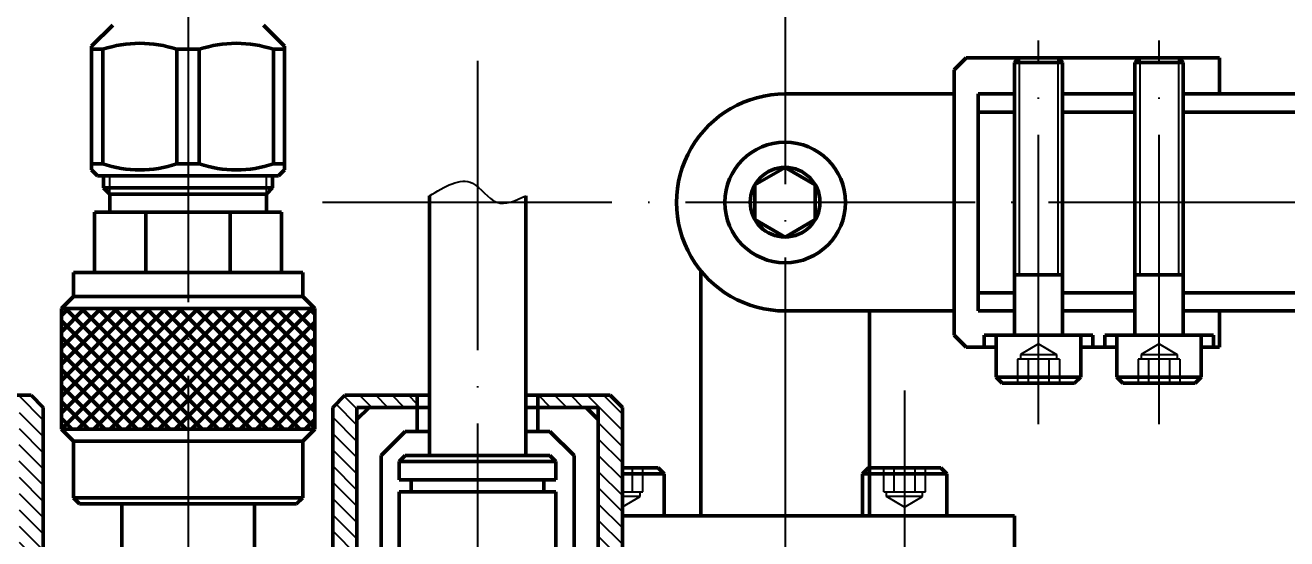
# Model space of a CAD drawing. Header units: millimetres. Extents: x -5427 to 3670, y -5891 to 948.
# Drawn here: x 1353.5 to 1458.1, y 806.9 to 849.5 of the extents above; entities that cross this region are included whole.
import ezdxf

# ---------------------------------------------------------------- set-up
doc = ezdxf.new("R2010")
doc.units = ezdxf.units.MM
doc.header["$MEASUREMENT"] = 0
doc.linetypes.add('ACAD_ISO04W100', pattern=[30, 24, -3, 0, -3])
doc.layers.add('оси', color=1, linetype='ACAD_ISO04W100')
doc.layers.add('Толстые', color=7, linetype='Continuous', lineweight=50)
doc.layers.add('Тонкие', color=140, linetype='Continuous', lineweight=25)
doc.styles.get("Standard").update_dxf_attribs({"font": 'isocpeui.ttf'})
doc.dimstyles.new('ISO-25', dxfattribs={"dimtxt": 4, "dimasz": 4, "dimexe": 1.25, "dimexo": 0, "dimtad": 1, "dimtxsty": 'Standard', "dimcen": 2.5, "dimadec": 0, "dimazin": 0, "dimtfac": 1, "dimtmove": 0, "dimatfit": 3, "dimfxl": 1, "dimarcsym": 0})

# ---------------------------------------------------------------- blocks, each defined once
blk = doc.blocks.new('*D147')
at = {"layer": 'Defpoints', "color": 0, "transparency": 16777216}
for p in [(1690.466516361826, 889.928779320926), (1303.470066520167, 797.8378986526861), (1690.466516361826, 523.8379232044122)]:
    blk.add_point(p, dxfattribs=at)
at = {"layer": 'Тонкие', "color": 0, "lineweight": -2, "transparency": 16777216}
for p, q in [((1303.470066520167, 797.8378986526861), (1303.470066520167, 891.178779320926)), ((1690.466516361826, 523.8379232044122), (1690.466516361826, 891.178779320926)), ((1307.470066520167, 889.928779320926), (1686.466516361826, 889.928779320926))]:
    blk.add_line(p, q, dxfattribs=at)
at = {"layer": 'Тонкие', "color": 0, "transparency": 16777216}
for points in [[(1307.470066520167, 890.5954459875926), (1307.470066520167, 889.2621126542593), (1303.470066520167, 889.928779320926)], [(1686.466516361826, 890.5954459875926), (1686.466516361826, 889.2621126542593), (1690.466516361826, 889.928779320926)]]:
    blk.add_solid(points, dxfattribs=at)
at = {"layer": 'Тонкие', "color": 0, "transparency": 16777216, "insert": (1496.968291440997, 892.5795368966835), "char_height": 4, "attachment_point": 5}
blk.add_mtext('387', dxfattribs=at)

msp = doc.modelspace()

# ---------------------------------------------------------------- hatches: boundary and pattern name
at = {"layer": 'Толстые'}
h = msp.add_hatch(dxfattribs=at)
h.set_pattern_fill('ANSI37', color=256, scale=0.3, angle=90, style=0)
h.set_pattern_definition([(135, (1508.462344211955, -3417.929077134242), (-0.6735192090801865, -0.6735192090801864), []), (225, (1508.462344211955, -3417.929077134242), (0.6735192090801864, -0.6735192090801865), [])])
h.paths.add_polyline_path([(1366.969691828892, 826.037925407328), (1356.469691828892, 826.0379254073289), (1356.469691828892, 816.037925407328), (1366.969691828892, 816.0379254073289)])
h.paths.add_polyline_path([(1366.969691828892, 816.0379254073289), (1377.469691828892, 816.0379254073289), (1377.469691828892, 826.037925407328), (1366.969691828892, 826.037925407328)])
at = {"layer": 'Тонкие'}
h = msp.add_hatch(dxfattribs=at)
h.set_pattern_fill('ANSI31', color=256, scale=0.3, angle=90, style=0)
h.set_pattern_definition([(135, (1159.511800933583, -1341.044500152839), (-0.6735192090801865, -0.6735192090801864), [])])
h.paths.add_polyline_path([(1330.969691828892, 801.8378984659305), (1331.969691828892, 801.8380736348611), (1331.969691828892, 789.838234486567), (1332.969691828892, 789.8382487852925), (1332.969691828892, 817.838248677521), (1337.969691828892, 817.838248677522), (1337.969691828892, 818.838248677521), (1331.969691828892, 818.838248677521), (1330.969691828892, 817.838248677521)])
h.paths.add_polyline_path([(1331.969691828892, 799.837898466689), (1330.969691828892, 799.837898466689), (1330.969691828892, 789.8382201878405), (1331.969691828892, 789.838234486567)])
h.paths.add_polyline_path([(1331.969691828892, 801.8380736348611), (1330.969691828892, 801.8378984659305), (1330.969691828892, 799.837898466689), (1331.969691828892, 799.837898466689)], flags=16)
h.paths.add_polyline_path([(1347.969691828892, 818.838248677522), (1347.969691828892, 817.838248677521), (1352.969691828892, 817.838248677521), (1352.969691828892, 789.8382486775229), (1353.969691829691, 789.838248671954), (1353.970042197425, 801.8380735734866), (1354.969691828892, 801.8378984659305), (1354.969691828892, 817.838248677522), (1353.969691828892, 818.838248677522)])
h.paths.add_polyline_path([(1354.969691828892, 799.8379005390454), (1353.969983796837, 799.8378984672947), (1353.969691829691, 789.838248671954), (1354.969691828892, 789.8382486663843)])
h.paths.add_polyline_path([(1353.969983796837, 799.8378984672938), (1354.969691828892, 799.8379005390454), (1354.969691828892, 801.8378984659305), (1353.970042197425, 801.8380735734866)], flags=16)
h.paths.add_polyline_path([(1379.969691828834, 799.8379523479691), (1378.969691828834, 799.8379502756118), (1378.969691828834, 789.8382486851008), (1379.969691828834, 789.8382486813127)], flags=17)
h.paths.add_polyline_path([(1378.969691828834, 799.8379502756118), (1379.969691828834, 799.8379523479691), (1379.969691828834, 801.8381337332105), (1378.969691828834, 801.8379585642817)])
h.paths.add_polyline_path([(1378.969691828834, 801.8379585642817), (1379.969691828834, 801.8381337332114), (1379.969691828834, 789.8382486813136), (1380.969691828834, 789.8382486775265), (1380.969691828834, 817.8383087758723), (1385.969691828834, 817.8383087758723), (1385.969691828834, 818.8383087758723), (1379.969691828834, 818.8383087758723), (1378.969691828834, 817.8383087758723)])
h.paths.add_polyline_path([(1402.969691828834, 817.8383087758723), (1401.969691828833, 818.8383087758723), (1395.969691828834, 818.8383087758723), (1395.969691828834, 817.8383087758723), (1400.969691828834, 817.8383087758723), (1400.969691828834, 789.8378984666908), (1401.969691828834, 789.8378984666908), (1401.969691828834, 801.8381337332114), (1402.969691828834, 801.8379585642817)])
h.paths.add_polyline_path([(1402.969691828834, 799.8378984666899), (1401.969691828834, 799.8378984666899), (1401.969691828834, 789.8378984666908), (1402.969691828834, 789.8378984666917)], flags=17)
h.paths.add_polyline_path([(1401.969691828834, 799.8378984666899), (1402.969691828834, 799.8378984666899), (1402.969691828834, 801.8379585642817), (1401.969691828834, 801.8381337332114)], flags=17)

# ---------------------------------------------------------------- linework, layer by layer
at = {"layer": 'оси'}
for p, q in [((1366.969691828892, 880.6546058345577), (1366.969691828892, 720.5807225652009)), ((1416.466517629326, 860.3640485760218), (1416.466517617387, 796.2302185695037)), ((1437.466516490885, 816.4403097376755), (1437.466516490885, 848.281562884868)), ((1447.466516491032, 816.4403097376744), (1447.466516491032, 848.2815628848668)), ((1390.969712570891, 846.5962977817564), (1390.969703884717, 763.8382428605248)), ((1703.110027377467, 834.8379253306719), (1377.467732010994, 834.8379253306719)), ((1426.36601252029, 819.2415932146966), (1426.36601252029, 796.5521873952559)), ((1402.943556015632, 796.8741562210082), (1402.943556015632, 817.8146909276904))]:
    msp.add_line(p, q, dxfattribs=at)
at = {"layer": 'Толстые'}
for p, q in [((1360.719691828891, 849.537925407328), (1358.969691828891, 847.7879254073289)), ((1373.219691828892, 849.5379254073262), (1374.969691828891, 847.787925407328)), ((1358.969691828891, 837.5379254073271), (1358.969691828891, 847.787925407328)), ((1358.969691828891, 847.537925407328), (1359.900184539439, 847.537925407328)), ((1359.900184539439, 847.537925407328), (1359.900184539439, 838.0379254073271)), ((1366.039199118344, 847.537925407328), (1367.900184539438, 847.5379254073271)), ((1366.039199118344, 847.537925407328), (1366.039199118344, 838.0379254073271)), ((1367.900184539438, 847.537925407328), (1367.900184539438, 838.0379254073271)), ((1374.039199118343, 847.537925407328), (1374.039199118343, 838.0379254073271)), ((1374.039199118343, 847.5379254073271), (1374.969691828891, 847.537925407328)), ((1374.969691828891, 837.5379254073271), (1374.969691828891, 847.787925407328)), ((1431.466516564018, 846.8379252598129), (1430.466516569621, 845.8379252901348)), ((1431.466516564018, 846.8379252598129), (1452.466516408733, 846.8379246230527)), ((1435.466516476056, 846.4379248052494), (1435.86651647244, 846.837924805249)), ((1439.46651648979, 846.4379247915872), (1435.466516476056, 846.4379247671379)), ((1435.466516490885, 823.8379252589937), (1435.466516490885, 846.4379248200796)), ((1439.066516489248, 846.8379247888163), (1435.866516422979, 846.8379247557871)), ((1439.466516489789, 846.4379247882739), (1439.066516476056, 846.8379248020076)), ((1439.46651648979, 846.4379247882746), (1439.466516489788, 823.837925259938)), ((1445.466516476203, 846.43792480761), (1445.866516472587, 846.8379248076096)), ((1449.466516489937, 846.4379247939478), (1445.466516476203, 846.4379247694985)), ((1445.466516491032, 823.8379252613543), (1445.466516491032, 846.4379248224402)), ((1449.066516489394, 846.8379247911769), (1445.866516423126, 846.8379247581477)), ((1449.466516489936, 846.4379247906343), (1449.066516476203, 846.8379248043682)), ((1449.466516489937, 846.4379247906352), (1449.466516489934, 823.8379252622985)), ((1452.466516419164, 843.8379252489192), (1452.466516408733, 846.8379246230529)), ((1430.466516692898, 823.8379252578136), (1430.466516569621, 845.8379252901348)), ((1416.466516572757, 843.8379260896365), (1430.466516572755, 843.8379262811043)), ((1432.466516419164, 843.8379252489192), (1435.466516490886, 843.8379252489194)), ((1432.466516711233, 825.8379252554885), (1432.46651646506, 843.8379252489192)), ((1439.46651648979, 843.8379252489192), (1445.466516491032, 843.8379252489192)), ((1631.466516434181, 843.8379253173362), (1449.466516489937, 843.8379252489192)), ((1449.466516489936, 843.8379252489192), (1452.466516419162, 843.8379252489192)), ((1432.46651642438, 842.3379252489192), (1435.466516490884, 842.3379252489192)), ((1439.46651648979, 842.3379252489192), (1445.466516491032, 842.3379252489192)), ((1631.466516434179, 842.3379253146825), (1449.466516491454, 842.3379252489192)), ((1358.969691828891, 838.0379254073271), (1359.900184539439, 838.0379254073271)), ((1366.039199118344, 838.0379254073271), (1367.900184539438, 838.0379254073271)), ((1374.039199118343, 838.0379254073271), (1374.969691828891, 838.0379254073271)), ((1359.469691828891, 837.0379254073271), (1358.969691828891, 837.5379254073271)), ((1359.469691828891, 837.0379254073271), (1374.469691828891, 837.0379254073271)), ((1359.969691828891, 836.037925407328), (1359.969691828891, 837.037925407328)), ((1373.969691828891, 836.0379254073289), (1373.969691828891, 837.037925407328)), ((1374.469691828891, 837.0379254073271), (1374.969691828891, 837.5379254073271)), ((1359.969691828891, 836.0379254073289), (1373.96969182889, 836.0379254073289)), ((1359.969691828891, 836.037925407328), (1360.469691828891, 835.537925407328)), ((1373.969691828891, 836.0379254073289), (1373.469691828891, 835.5379254073289)), ((1360.469691828891, 834.037925407328), (1360.469691828891, 835.537925407328)), ((1360.469691828891, 835.537925407328), (1373.469691828891, 835.5379254073289)), ((1373.469691828891, 834.037925407328), (1373.469691828891, 835.537925407328)), ((1386.969691828834, 835.3806846435493), (1386.969691828834, 813.8383087758723)), ((1394.969691828834, 835.3806846435493), (1394.969691828834, 813.8383087758723)), ((1407.466518625604, 834.8379252528412), (1407.466518625591, 834.8336799821286)), ((1359.219691828891, 829.037925407328), (1359.219691828891, 834.0379254073271)), ((1359.219691828891, 834.037925407328), (1374.719691828891, 834.037925407328)), ((1363.469691828891, 829.037925407328), (1363.469691828891, 834.037925407328)), ((1370.469691828891, 829.0379254073271), (1370.469691828891, 834.037925407328)), ((1374.719691828891, 829.0379254073271), (1374.719691828891, 834.0379254073271)), ((1357.469691828891, 827.037925407328), (1357.469691828891, 829.037925407328)), ((1357.469691828891, 829.037925407328), (1376.469691828892, 829.0379254073271)), ((1376.469691828892, 827.0379254073262), (1376.469691828892, 829.037925407328)), ((1409.466517613187, 829.1810711442329), (1409.466517555152, 808.8379254041602)), ((1439.466516489789, 828.8379247929452), (1435.466516490885, 828.8379247516584)), ((1449.466516489935, 828.8379247953055), (1445.466516491032, 828.837924754019)), ((1432.466516476535, 827.3379252584048), (1435.466516490885, 827.3379252594889)), ((1439.466516489789, 827.3379252609341), (1445.466516491032, 827.3379252631021)), ((1631.466516434178, 827.3379253306719), (1449.466516552057, 827.3379253306719)), ((1357.469691828893, 827.037925407328), (1356.469691828892, 826.037925407328)), ((1357.469691828893, 827.037925407328), (1376.469691828893, 827.0379254073271)), ((1376.469691828893, 827.0379254073262), (1377.469691828892, 826.037925407328)), ((1356.469691828892, 816.037925407328), (1356.469691828892, 826.037925407328)), ((1356.469691828892, 826.037925407328), (1377.469691828892, 826.037925407328)), ((1377.469691828892, 816.0379254073289), (1377.469691828892, 826.037925407328)), ((1416.466516689765, 825.8379260896363), (1430.466516689764, 825.837926281104)), ((1423.466515633194, 825.8379261853702), (1423.466515633195, 808.837925407013)), ((1432.466516481751, 825.8379252554885), (1435.466516490886, 825.837925256616)), ((1439.466516489788, 825.8379252581196), (1445.466516491032, 825.8379252603752)), ((1449.466516489934, 825.837925261879), (1452.46651648175, 825.8379252630068)), ((1631.466516434178, 825.8379253306719), (1449.466516552057, 825.8379253306719)), ((1452.466516492181, 822.8379252630068), (1452.466516481751, 825.8379252630066)), ((1431.466516698501, 822.8379252580496), (1430.466516692898, 823.8379252578136)), ((1441.966516490649, 823.8379252605282), (1432.96651649065, 823.8379252584036)), ((1432.96651649065, 823.8379252714826), (1432.96651649065, 822.8379252584036)), ((1433.96651649065, 823.8379252714826), (1433.96651649065, 820.3382877504159)), ((1440.966516490648, 820.338275853836), (1440.966516490648, 823.8379264319269)), ((1441.966516490648, 822.837925260528), (1441.966516490648, 823.8379264319269)), ((1442.966516490796, 823.8379252738432), (1442.966516490796, 822.837925260764)), ((1451.966516490794, 823.8379252628886), (1442.966516490796, 823.8379252607642)), ((1443.966516490796, 823.8379252738432), (1443.966516490796, 820.3382877527765)), ((1450.966516490794, 820.3382758561966), (1450.966516490794, 823.8379264342875)), ((1451.966516490794, 822.8379252628886), (1451.966516490794, 823.8379264342875)), ((1433.96651649065, 822.8379252586396), (1431.466516698501, 822.8379252580496)), ((1443.966516490796, 822.8379252610002), (1440.966516490648, 822.837925260292)), ((1452.466516492181, 822.8379252630068), (1450.966516490794, 822.8379252626526)), ((1440.966516603117, 820.338275853836), (1433.96651649065, 820.3382877504159)), ((1433.96651649065, 820.3382877504159), (1434.46651649065, 819.8382869757393)), ((1440.966516490648, 820.338275741366), (1440.466516490649, 819.8382765160427)), ((1443.966516490796, 820.3382877527765), (1444.466516490796, 819.8382869780999)), ((1450.966516603263, 820.3382758561966), (1443.966516490796, 820.3382877527765)), ((1450.966516490794, 820.3382757437266), (1450.466516490795, 819.8382765184033)), ((1440.466516619781, 819.8382766451728), (1434.46651649065, 819.8382869757393)), ((1450.466516619927, 819.8382766475333), (1444.466516490796, 819.8382869780999)), ((1353.969691828892, 818.838248677522), (1346.969691828892, 818.838248677522)), ((1353.969691828892, 818.838248677521), (1354.969691828892, 817.838248677521)), ((1354.969691828892, 817.838248677521), (1354.969691828892, 789.8382213093103)), ((1379.969691828834, 818.8383087758723), (1378.969691828834, 817.8383087758723)), ((1378.969691828834, 817.8383087758723), (1378.969691828834, 789.8382814076606)), ((1379.969691828834, 818.8383087758723), (1386.969691828834, 818.8383087758723)), ((1380.969691828834, 817.8383087758723), (1380.969691828834, 785.8383087758723)), ((1381.969691828834, 817.8383087758723), (1380.969691828834, 816.8383087758723)), ((1380.969691828834, 817.8383087758723), (1386.969691828834, 817.8383087758723)), ((1385.969691828834, 818.8383087758723), (1385.969691828834, 815.8383087758723)), ((1401.969691828833, 818.8383087758723), (1394.969691828834, 818.8383087758723)), ((1400.969691828834, 817.8383087758723), (1394.969691828834, 817.8383087758723)), ((1395.969691828834, 818.8383087758723), (1395.969691828834, 815.8383087758723)), ((1399.969691828834, 817.8383087758723), (1400.969691828834, 816.8383087758723)), ((1400.969691828834, 817.8383087758723), (1400.969691828834, 785.8383087758723)), ((1401.969691828834, 818.8383087758723), (1402.969691828834, 817.8383087758723)), ((1402.969691828834, 817.8383087758723), (1402.969691828834, 789.8382814076606)), ((1356.469691828892, 816.037925407328), (1377.469691828892, 816.0379254073289)), ((1357.469691828893, 815.037925407328), (1356.469691828892, 816.037925407328)), ((1376.469691828893, 815.0379254073298), (1377.469691828892, 816.037925407328)), ((1384.969691828834, 815.8383087758723), (1382.969691828834, 813.8383087758723)), ((1386.969691828834, 815.8383087758723), (1384.969691828834, 815.8383087758723)), ((1394.969691828834, 815.8383087758723), (1396.969691828834, 815.8383087758723)), ((1396.969691828834, 815.8383087758723), (1398.969691828834, 813.8383087758723)), ((1357.469691828893, 815.037925407328), (1376.469691828892, 815.0379254073307)), ((1357.469691828892, 810.3379254073282), (1357.469691828892, 815.037925407328)), ((1376.469691828892, 810.3379254073309), (1376.469691828892, 815.0379254073307)), ((1382.969691828892, 773.838248677521), (1382.969691828833, 813.8383087758705)), ((1384.469691828834, 813.3383087758723), (1384.969691828834, 813.8383087758723)), ((1384.969691828834, 813.8383087758723), (1396.969691828833, 813.8383087758723)), ((1397.469691828834, 813.3383087758723), (1396.969691828834, 813.8383087758723)), ((1398.969691828892, 773.838248677521), (1398.969691828833, 813.8383087758741)), ((1384.469691828833, 813.3383087758723), (1397.469691828834, 813.3383087758723)), ((1384.469691828834, 813.3383087758723), (1384.469691828834, 811.8383087758723)), ((1397.469691828834, 813.3383087758723), (1397.469691828834, 811.8383087758723)), ((1402.969691828835, 812.8375688347103), (1405.943556015633, 812.837563714427)), ((1406.443556015632, 812.3375629397503), (1405.943556015633, 812.837563714427)), ((1422.866012520292, 812.3375749488002), (1423.366012520292, 812.8375741741236)), ((1423.36601239116, 812.8375740449935), (1429.366012520291, 812.837563714427)), ((1429.86601252029, 812.3375629397503), (1429.366012520291, 812.837563714427)), ((1384.469691828834, 811.8383087758723), (1397.469691828833, 811.8383087758723)), ((1385.469691828834, 811.8383087758723), (1385.469691828834, 810.8383087758723)), ((1396.469691828834, 811.8383087758723), (1396.469691828834, 810.8383087758723)), ((1402.969691828834, 812.337568843622), (1406.443556015632, 812.3375629397503)), ((1406.443556015632, 808.8379254186837), (1406.443556015632, 812.3375629397503)), ((1422.866012407823, 812.3375748363303), (1429.86601252029, 812.3375629397503)), ((1422.866012520292, 812.3375748363303), (1422.866012520292, 808.8379242582394)), ((1429.86601252029, 808.8379254186837), (1429.86601252029, 812.3375629397503)), ((1384.469691828834, 810.8383087758723), (1397.469691828834, 810.8383087758723)), ((1384.469691828834, 810.8383087758723), (1384.469691828834, 799.8383087758723)), ((1397.469691828834, 810.8383087758723), (1397.469691828834, 799.8383087758723)), ((1357.469691828892, 810.3379254073282), (1376.469691828892, 810.3379254073309)), ((1357.469691828892, 810.3379254073282), (1357.969691828892, 809.8379254073282)), ((1357.969691828892, 809.8379254073282), (1375.969691828892, 809.8379254073309)), ((1361.469691828863, 809.837925407328), (1361.469691828863, 804.8379251257473)), ((1372.469691828863, 809.837925407331), (1372.469691828863, 804.8379251589473)), ((1376.469691828892, 810.3379254073309), (1375.969691828892, 809.8379254073309)), ((1397.46651758368, 804.8379252646082), (1397.46651758368, 808.837925407013)), ((1402.969691828835, 808.8379254186846), (1406.443556015632, 808.8379254186837)), ((1402.969691828835, 808.837925407013), (1435.466517583678, 808.837925407013)), ((1422.866012520292, 808.8379254186855), (1429.86601252029, 808.8379254186837)), ((1435.466517583678, 804.8379254061106), (1435.466517583678, 808.837925407013))]:
    msp.add_line(p, q, dxfattribs=at)
msp.add_lwpolyline([(1413.961313775186, 836.3007220822158), (1413.961313775186, 833.4139707362676), (1416.461313775186, 831.9705950632936), (1418.961313775186, 833.4139707362676), (1418.961313775186, 836.3007220822158), (1416.461313775186, 837.7440977551898)], close=True, dxfattribs=at)
for centre, radius in [((1416.466517624291, 834.8379253799851), 5), ((1416.461313775188, 834.8573464092408), 2.886751345948132)]:
    msp.add_circle(centre, radius, dxfattribs=at)
for centre, radius, start, end in [((1362.969691828891, 838.3660506500895), 9.671874769788575, 71.49639939477537, 108.5036006052244), ((1370.96969182889, 838.3660506500886), 9.671874769789493, 71.49639939477618, 108.5036006052237), ((1416.466517624291, 834.8379253799851), 9, 89.99999998753408, 270.0227537916472), ((1362.969691828891, 847.2098001645667), 9.671874769789433, 251.4963993947773, 288.5036006052231), ((1370.96969182889, 847.2098001645667), 9.671874769789493, 251.4963993947763, 288.5036006052238)]:
    msp.add_arc(centre, radius, start, end, dxfattribs=at)
at = {"layer": 'Тонкие'}
for p, q in [((1435.866516487272, 846.8379248208169), (1435.866516487271, 828.8379247557871)), ((1439.066516504078, 846.8379247237867), (1439.066516504077, 828.8379247888165)), ((1445.866516487418, 846.8379248231774), (1445.866516487417, 828.8379247581477)), ((1449.066516504224, 846.8379247261473), (1449.066516504224, 828.8379247911769)), ((1360.469691828891, 835.537925407328), (1360.469691828891, 837.037925407328)), ((1373.469691828891, 835.537925407328), (1373.469691828891, 837.037925407328)), ((1437.46651649065, 823.1041554542048), (1435.966454013955, 822.2319367865607)), ((1437.466058389708, 823.1038890891691), (1438.966454013955, 822.2300315803845)), ((1447.466516490796, 823.1041554565654), (1445.966454014102, 822.2319367889213)), ((1447.466058389855, 823.1038890915297), (1448.966454014102, 822.2300315827451)), ((1435.966454013955, 822.2319367865607), (1435.96645333618, 821.8382843932109)), ((1435.966454013955, 822.2319367865607), (1438.966454013955, 822.2319367865607)), ((1438.966454013955, 822.2319367865607), (1438.966453336172, 821.8382792279267)), ((1445.966454014102, 822.2319367889213), (1445.966453336326, 821.8382843955715)), ((1445.966454014102, 822.2319367889213), (1448.966454014102, 822.2319367889213)), ((1448.966454014102, 822.2319367889213), (1448.966453336318, 821.8382792302873)), ((1435.734400806857, 821.8382847927501), (1435.734397363336, 819.8382847927519)), ((1439.198502421984, 821.838278828393), (1435.734400806857, 821.8382847927501)), ((1436.600428793281, 821.8382833016572), (1436.600425349759, 819.838283301659)), ((1438.332479600846, 821.8382803194804), (1438.332476157324, 819.8382803194804)), ((1439.198502421984, 821.8382788283948), (1439.198498978462, 819.8382788283966)), ((1445.734400807004, 821.8382847951107), (1445.734397363482, 819.8382847951125)), ((1449.19850242213, 821.8382788307536), (1445.734400807004, 821.8382847951107)), ((1446.600428793427, 821.8382833040178), (1446.600425349906, 819.8382833040196)), ((1448.332479600993, 821.838280321841), (1448.33247615747, 819.838280321841)), ((1449.19850242213, 821.8382788307554), (1449.198498978609, 819.8382788307572)), ((1403.809643713001, 810.8375673885091), (1403.809647156524, 812.8375673885073)), ((1404.675671699425, 810.8375658974162), (1404.675675142946, 812.8375658974144)), ((1424.634026588956, 810.8375718617715), (1424.634030032478, 812.8375718617697)), ((1425.500049410095, 810.8375703706859), (1425.500052853616, 812.8375703706859)), ((1427.232100217659, 810.8375673885091), (1427.232103661182, 812.8375673885073)), ((1428.098128204083, 810.8375658974162), (1428.098131647604, 812.8375658974144)), ((1402.969691828835, 810.8375688347069), (1404.675671699425, 810.8375658974162)), ((1404.443618492327, 810.4439139036056), (1404.443619170102, 810.8375662969554)), ((1424.634026588956, 810.8375718617733), (1428.098128204083, 810.8375658974162)), ((1424.866074996985, 810.4439139036056), (1424.866075674769, 810.8375714622396)), ((1427.866074996985, 810.4439139036056), (1427.86607567476, 810.8375662969554)), ((1402.969691828834, 809.5868920324438), (1404.443618492327, 810.4439139036056)), ((1404.443618492327, 810.4439139036056), (1402.969691828834, 810.4439139036056)), ((1426.366470621232, 809.5719616009972), (1424.866074996985, 810.4458191097817)), ((1427.866074996985, 810.4439139036056), (1424.866074996985, 810.4439139036056)), ((1426.36601252029, 809.5716952359614), (1427.866074996985, 810.4439139036056))]:
    msp.add_line(p, q, dxfattribs=at)
msp.add_spline([(1386.969691828834, 835.3806846435493), (1390.545662000698, 836.4289394181126), (1392.557550429918, 834.8517014245392), (1394.969691828834, 835.3806846435493)], degree=3, dxfattribs=at)

# ---------------------------------------------------------------- dimensions: what is measured, and where the dimension line sits
dim = msp.add_linear_dim(base=(1690.466516361826, 889.928779320926), p1=(1303.470066520167, 797.8378986526861), p2=(1690.466516361826, 523.8379232044122), dimstyle='ISO-25', dxfattribs=at)
dim.commit()
dim.dimension.update_dxf_attribs({"geometry": '*D147', "text_midpoint": (1496.968291440997, 892.5795368966835)})

doc.saveas('drawing.dxf')
